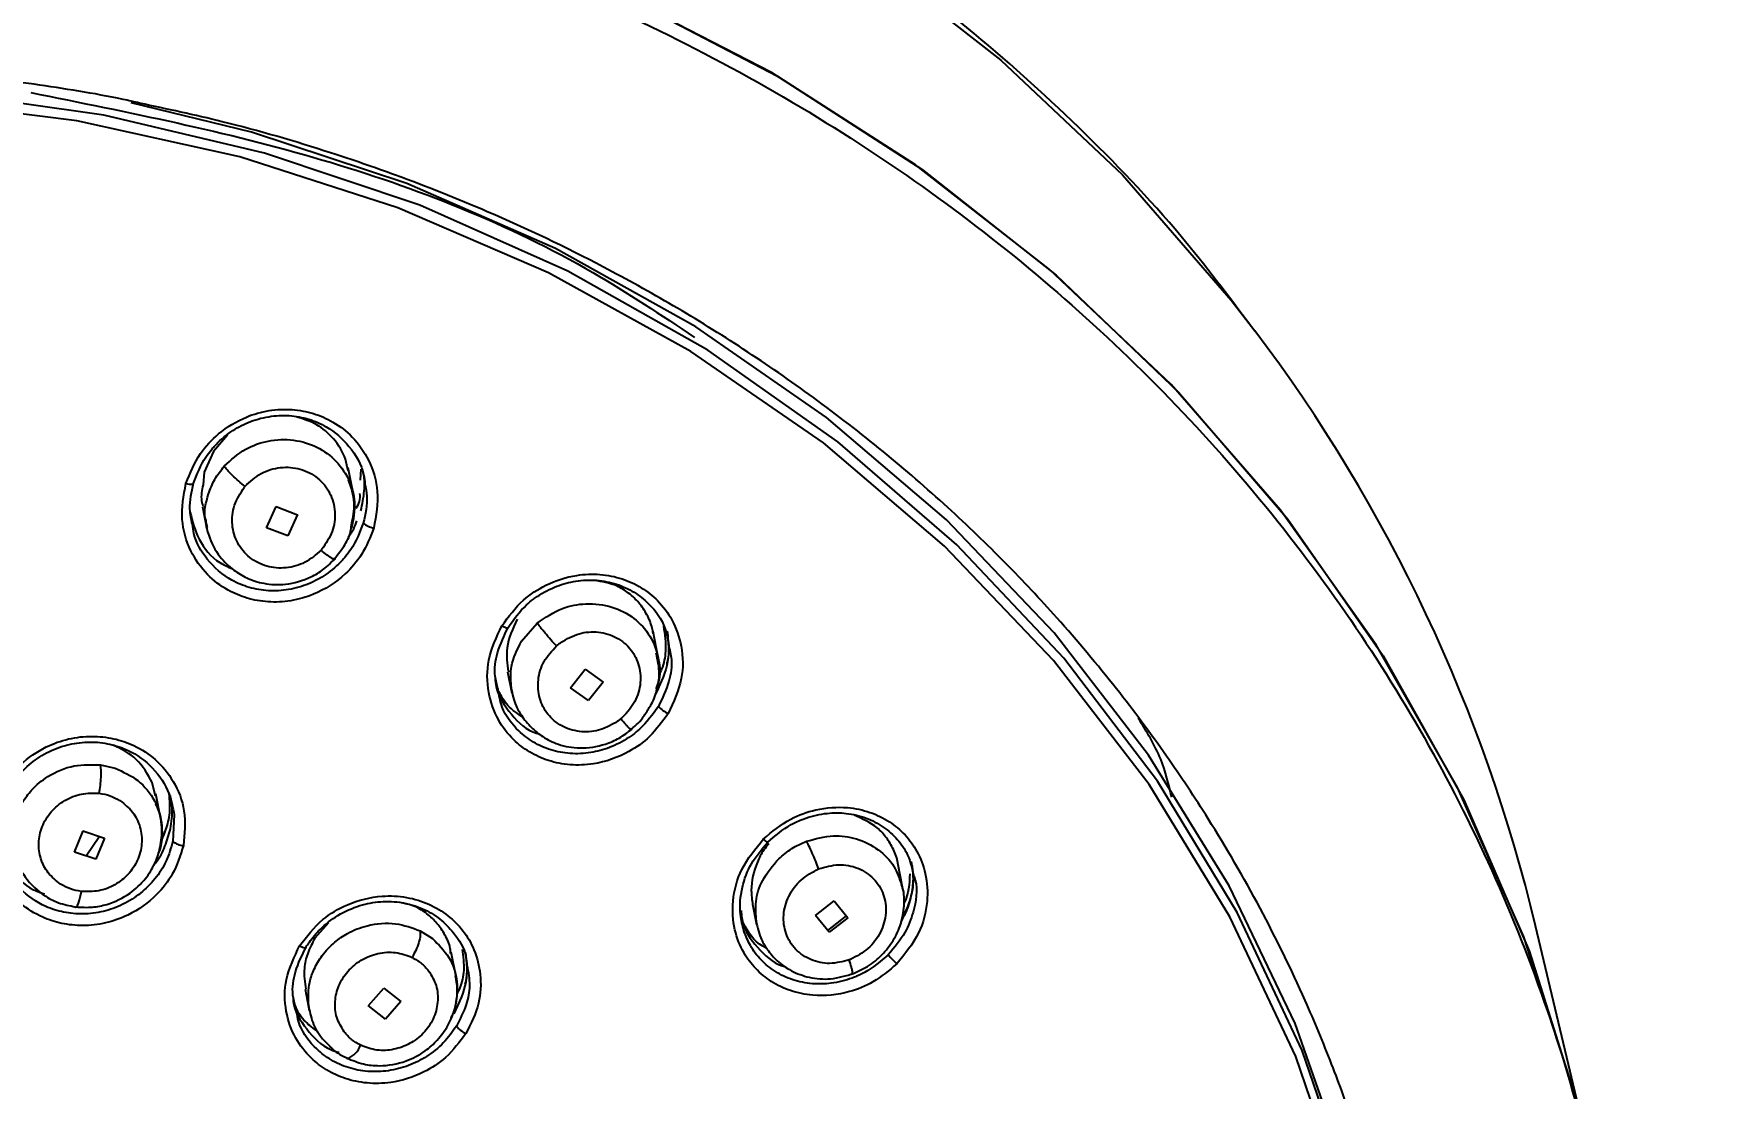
# Model space of a CAD drawing. Header units: millimetres. Extents: x 6110 to 6704, y -3675 to -2835.
# Drawn here: x 6323.53 to 6332.52, y -3188.38 to -3182.77 of the extents above; entities that cross this region are included whole.
import ezdxf

# ---------------------------------------------------------------- set-up
doc = ezdxf.new("R2010")
doc.units = ezdxf.units.MM
doc.header["$LTSCALE"] = 0.1
doc.layers.get('0').update_dxf_attribs({"lineweight": 13})
doc.layers.add('DIM', color=3, linetype='Continuous', lineweight=9)
doc.styles.get("Standard").update_dxf_attribs({"font": 'arial.ttf'})
doc.dimstyles.new('ISO-25', dxfattribs={"dimtxt": 2.5, "dimasz": 2.5, "dimexe": 1.25, "dimexo": 0.625, "dimtad": 1, "dimlfac": 5, "dimtxsty": 'Standard', "dimcen": 2.5, "dimadec": 0, "dimazin": 0, "dimtfac": 1, "dimtmove": 0, "dimatfit": 3, "dimfxl": 0, "dimarcsym": 0})

# ---------------------------------------------------------------- blocks, each defined once
blk = doc.blocks.new('*D64')
at = {"layer": 'Defpoints', "color": 0}
for p in [(6307.9519, -3094.4706), (6411.4918, -3594.1641), (6420.3266, -3594.1641)]:
    blk.add_point(p, dxfattribs=at)
at = {"layer": 'DIM', "color": 0, "lineweight": -2}
for p, q in [((6308.5769, -3094.4706), (6421.5766, -3094.4706)), ((6420.3266, -3098.4706), (6420.3266, -3590.1641)), ((6412.1168, -3594.1641), (6421.5766, -3594.1641))]:
    blk.add_line(p, q, dxfattribs=at)
at = {"layer": 'DIM', "color": 0}
for points in [[(6419.6599, -3098.4706), (6420.9932, -3098.4706), (6420.3266, -3094.4706)], [(6419.6599, -3590.1641), (6420.9932, -3590.1641), (6420.3266, -3594.1641)]]:
    blk.add_solid(points, dxfattribs=at)
at = {"layer": 'DIM', "color": 0, "insert": (6417.0795, -3344.3173), "char_height": 4, "attachment_point": 5, "rotation": 90}
blk.add_mtext('(2280)', dxfattribs=at)

msp = doc.modelspace()

# ---------------------------------------------------------------- linework, layer by layer
at = {"linetype": 'Continuous', "lineweight": 25}
for p, q in [((6324.4825, -3184.9952), (6324.4323, -3185.1051)), ((6324.5567, -3184.9083), (6324.4825, -3184.9952)), ((6325.2259, -3185.2254), (6325.1981, -3185.0833)), ((6324.4323, -3185.1051), (6324.4262, -3185.1729)), ((6325.2645, -3185.0905), (6325.2618, -3185.1492)), ((6324.6493, -3185.1815), (6324.6449, -3185.1868)), ((6324.4234, -3185.2901), (6324.4467, -3185.4096)), ((6324.7644, -3185.4016), (6324.8145, -3185.2885)), ((6324.8145, -3185.2885), (6324.9277, -3185.3319)), ((6324.9277, -3185.3318), (6324.8775, -3185.4449)), ((6324.4498, -3185.3995), (6324.4394, -3185.3568)), ((6324.8776, -3185.4447), (6324.7645, -3185.4014)), ((6326.1195, -3186.0051), (6326.2034, -3185.9084)), ((6326.846, -3186.0924), (6326.8189, -3185.9538)), ((6326.3803, -3186.2523), (6326.4578, -3186.1539)), ((6326.4578, -3186.1539), (6326.5536, -3186.2228)), ((6326.0455, -3186.1674), (6326.0676, -3186.2807)), ((6326.4762, -3186.321), (6326.3804, -3186.2521)), ((6326.5536, -3186.2228), (6326.476, -3186.3211)), ((6326.8344, -3186.286), (6326.8586, -3186.2322)), ((6323.8809, -3186.6626), (6323.9588, -3186.6803)), ((6324.1742, -3186.8285), (6324.1565, -3186.7571)), ((6324.202, -3186.951), (6324.1756, -3186.816)), ((6324.2728, -3186.9289), (6324.2657, -3187.0681)), ((6323.7425, -3187.1263), (6323.7882, -3187.0137)), ((6323.7877, -3187.0137), (6323.9017, -3187.052)), ((6323.8757, -3187.0433), (6323.8053, -3187.1474)), ((6323.9017, -3187.0519), (6323.856, -3187.1644)), ((6323.856, -3187.1644), (6323.7421, -3187.1261)), ((6328.1468, -3187.3212), (6328.1203, -3187.1854)), ((6327.3479, -3187.404), (6327.369, -3187.5118)), ((6327.6826, -3187.4631), (6327.7822, -3187.3855)), ((6327.7822, -3187.3855), (6327.8541, -3187.4754)), ((6325.0926, -3187.5035), (6325.0213, -3187.5836)), ((6327.7547, -3187.5527), (6327.6828, -3187.4629)), ((6327.8462, -3187.4655), (6327.7468, -3187.5428)), ((6327.8541, -3187.4754), (6327.7545, -3187.5528)), ((6325.5805, -3187.5454), (6325.6459, -3187.5865)), ((6331.7803, -3188.6512), (6331.5109, -3187.5185)), ((6325.7712, -3187.7907), (6325.7454, -3187.6586)), ((6324.9689, -3187.8564), (6324.9911, -3187.9696)), ((6325.3053, -3187.9432), (6325.3874, -3187.8504)), ((6325.3874, -3187.8504), (6325.4783, -3187.922)), ((6325.3961, -3188.0149), (6325.3047, -3187.9427)), ((6325.4783, -3187.9219), (6325.3961, -3188.0149)), ((6325.7606, -3187.9869), (6325.7898, -3187.9248)), ((6325.7647, -3187.9746), (6325.7638, -3187.9748))]:
    msp.add_line(p, q, dxfattribs=at)
at = {"linetype": 'Continuous', "lineweight": 25, "flags": 128}
for points in [[(6322.7904, -3180.5117), (6323.7263, -3180.631), (6324.6426, -3180.8289), (6325.5317, -3181.1035), (6326.386, -3181.4526), (6327.1981, -3181.8732), (6327.9612, -3182.3617), (6328.6686, -3182.914), (6329.3145, -3183.5252), (6329.8932, -3184.1903), (6330.0187, -3184.3535)], [(6331.8528, -3188.9861), (6331.7167, -3188.4008), (6331.4483, -3187.5773), (6331.0964, -3186.7829), (6330.6642, -3186.0242), (6330.1552, -3185.3077), (6329.5738, -3184.6396), (6328.925, -3184.0255), (6328.2143, -3183.4708), (6327.4477, -3182.98), (6326.6319, -3182.5575), (6325.7737, -3182.2068), (6324.8806, -3181.9309), (6323.96, -3181.7322), (6323.0199, -3181.6123), (6322.0683, -3181.5723)], [(6323.0235, -3181.6126), (6323.9705, -3181.734), (6324.8975, -3181.9353), (6325.7965, -3182.215), (6326.6599, -3182.5705), (6327.48, -3182.9988), (6328.2499, -3183.4961), (6328.9627, -3184.0582), (6329.6125, -3184.6801), (6330.1934, -3185.3566), (6330.7006, -3186.0818), (6331.1296, -3186.8493), (6331.4766, -3187.6525), (6331.7388, -3188.4845), (6331.7803, -3188.6512)], [(6330.6767, -3189.5507), (6330.5322, -3188.9465), (6330.2696, -3188.1818), (6329.9248, -3187.4471), (6329.5011, -3186.7495), (6329.0025, -3186.0957), (6328.434, -3185.492), (6327.801, -3184.9442), (6327.1095, -3184.4576), (6326.3662, -3184.0369), (6325.5783, -3183.6861), (6324.7534, -3183.4086), (6323.8994, -3183.207), (6323.0245, -3183.0834), (6322.1372, -3183.0389)], [(6330.6414, -3189.5762), (6330.501, -3188.9876), (6330.2358, -3188.214), (6329.8862, -3187.4713), (6329.4556, -3186.7668), (6328.9482, -3186.1075), (6328.3692, -3185.5), (6327.7243, -3184.9503), (6327.0199, -3184.464), (6326.263, -3184.0457), (6325.4611, -3183.6997), (6324.6222, -3183.4295), (6323.7546, -3183.2376), (6322.867, -3183.1261)], [(6330.6576, -3189.4531), (6330.4996, -3188.8018), (6330.2319, -3188.0387), (6329.8821, -3187.3061), (6329.4537, -3186.611), (6328.9508, -3185.9601), (6328.3782, -3185.3597), (6327.7414, -3184.8154), (6327.0465, -3184.3327), (6326.3003, -3183.9162), (6325.5099, -3183.5697), (6324.683, -3183.2968), (6324.0441, -3183.142)], [(6324.3352, -3185.166), (6324.3443, -3185.168), (6324.3528, -3185.1694), (6324.3603, -3185.1702), (6324.3666, -3185.1703), (6324.3715, -3185.1697), (6324.3747, -3185.1685), (6324.3761, -3185.1666), (6324.3758, -3185.1643)], [(6326.015, -3185.9229), (6326.023, -3185.927), (6326.0303, -3185.9304), (6326.0367, -3185.933), (6326.042, -3185.9346), (6326.0459, -3185.9352), (6326.0482, -3185.9349), (6326.049, -3185.9335), (6326.0481, -3185.9312)], [(6327.4051, -3187.0573), (6327.4115, -3187.0631), (6327.4172, -3187.0682), (6327.422, -3187.0723), (6327.4258, -3187.0751), (6327.4284, -3187.0768), (6327.4297, -3187.077), (6327.4297, -3187.076), (6327.4283, -3187.0736)], [(6323.7454, -3187.4179), (6323.7483, -3187.4195), (6323.7531, -3187.4174), (6323.7584, -3187.4099), (6323.7639, -3187.3973), (6323.7694, -3187.3802), (6323.7746, -3187.3595), (6323.7793, -3187.3358)], [(6324.9398, -3187.6251), (6324.9478, -3187.6291), (6324.9552, -3187.6324), (6324.9617, -3187.6348), (6324.9671, -3187.6362), (6324.9712, -3187.6365), (6324.9738, -3187.6358), (6324.9748, -3187.6341), (6324.9741, -3187.6314)]]:
    msp.add_lwpolyline(points, dxfattribs=at)
at = {"linetype": 'Continuous', "lineweight": 25}
for centre, radius, start, end in [((6323.1843, -3189.5099), 8.5614, 13.45023, 37.0342), ((6325.3502, -3185.2931), 0.1105, 229.3349, 261.57212), ((6326.9754, -3186.2285), 0.1776, 223.82806, 244.68739), ((6324.3245, -3187.0066), 0.0851, 226.31298, 267.96259), ((6328.3929, -3187.4156), 0.4128, 218.43667, 227.65844), ((6325.8838, -3187.962), 0.1425, 219.17516, 245.34136), ((6325.1428, -3188.1055), 0.1308, 294.03678, 338.14857)]:
    msp.add_arc(centre, radius, start, end, dxfattribs=at)
for points, knots in [([(6329.9967, -3184.3273), (6329.876, -3184.1668), (6329.5974, -3183.7964), (6329.0896, -3183.2669), (6328.4955, -3182.7317), (6327.852, -3182.2471), (6327.1668, -3181.8143), (6326.4445, -3181.4367), (6325.691, -3181.1167), (6324.9129, -3180.8562), (6324.1182, -3180.6566), (6323.3179, -3180.5187), (6322.5318, -3180.4418), (6321.8068, -3180.4217), (6321.1759, -3180.4425), (6320.5884, -3180.492), (6320.0912, -3180.5578), (6319.768, -3180.6178), (6319.6511, -3180.6395)], [0, 0, 0, 0, 0.054467, 0.125734, 0.196971, 0.268154, 0.339251, 0.410223, 0.481005, 0.551495, 0.621512, 0.690697, 0.758228, 0.821669, 0.873892, 0.917323, 0.970111, 1, 1, 1, 1]), ([(6322.0888, -3181.6773), (6322.5399, -3181.6929), (6323.4501, -3181.7242), (6324.8965, -3182), (6326.4055, -3182.5015), (6327.8861, -3183.2845), (6329.2039, -3184.2963), (6330.2972, -3185.4904), (6331.1552, -3186.8551), (6331.738, -3188.3268), (6332.0396, -3189.8903), (6332.046, -3191.4736), (6331.7572, -3193.0595), (6331.1866, -3194.5759), (6330.3399, -3196.006), (6329.2566, -3197.2844), (6327.9474, -3198.3963), (6326.4733, -3199.2929), (6324.8497, -3199.9594), (6323.1116, -3200.3991), (6321.9071, -3200.4559), (6321.293, -3200.4848)], [0, 0, 0, 0, 0.041773, 0.084286, 0.13721, 0.19167, 0.244595, 0.299054, 0.351979, 0.406439, 0.459364, 0.513823, 0.566748, 0.621208, 0.674132, 0.728592, 0.781517, 0.835976, 0.888901, 0.94336, 1, 1, 1, 1]), ([(6323.5279, -3183.0427), (6323.2899, -3183.0124), (6322.8137, -3182.9519), (6322.3309, -3182.9431), (6322.0895, -3182.9387)], [0, 0, 0, 0, 0.499988, 1, 1, 1, 1]), ([(6323.5104, -3183.0873), (6324.0305, -3183.1911), (6325.0707, -3183.3986), (6326.2598, -3183.8676), (6326.8618, -3184.2702), (6327.0388, -3184.3887)], [0, 0, 0, 0, 0.41378, 0.827561, 1, 1, 1, 1]), ([(6324.0887, -3183.143), (6324.0595, -3183.1363), (6323.875, -3183.0941), (6323.6866, -3183.0662), (6323.5279, -3183.0427)], [0, 0, 0, 0, 0.158374, 1, 1, 1, 1]), ([(6330.8506, -3189.8426), (6330.8498, -3189.8377), (6330.8437, -3189.7979), (6330.8221, -3189.6642), (6330.7898, -3189.4928), (6330.7495, -3189.3079), (6330.7149, -3189.1618), (6330.6725, -3188.9987), (6330.6213, -3188.8189), (6330.5599, -3188.623), (6330.4944, -3188.4328), (6330.4048, -3188.1939), (6330.2656, -3187.8598), (6330.0517, -3187.4218), (6329.8013, -3186.9902), (6329.5436, -3186.6021), (6329.2772, -3186.244), (6328.9903, -3185.9021), (6328.6894, -3185.5814), (6328.3821, -3185.2853), (6328.0419, -3184.9907), (6327.6789, -3184.7098), (6327.3057, -3184.4515), (6326.9327, -3184.2204), (6326.4823, -3183.9706), (6325.9905, -3183.7362), (6325.502, -3183.5414), (6325.0322, -3183.3804), (6324.5794, -3183.2478), (6324.2357, -3183.1744), (6324.0887, -3183.143)], [0, 0, 0, 0, 0.001503, 0.012329, 0.041497, 0.054963, 0.070301, 0.087509, 0.106589, 0.127541, 0.150364, 0.168126, 0.205515, 0.260848, 0.316464, 0.35682, 0.401597, 0.450794, 0.490525, 0.532749, 0.577464, 0.623427, 0.667559, 0.710077, 0.75098, 0.816516, 0.866567, 0.901127, 0.957715, 1, 1, 1, 1]), ([(6324.3352, -3185.166), (6324.3574, -3185.111), (6324.3972, -3185.0123), (6324.5125, -3184.8906), (6324.6399, -3184.8127), (6324.7765, -3184.7738), (6324.8986, -3184.7687), (6325.0147, -3184.7899), (6325.125, -3184.8382), (6325.2299, -3184.9198), (6325.3168, -3185.0447), (6325.3679, -3185.2141), (6325.3457, -3185.3373), (6325.334, -3185.4024)], [0, 0, 0, 0, 0.108631, 0.194826, 0.299315, 0.374762, 0.450157, 0.520778, 0.591354, 0.673529, 0.769049, 0.877865, 1, 1, 1, 1]), ([(6324.3758, -3185.1643), (6324.3944, -3185.1162), (6324.4185, -3185.0539), (6324.4642, -3184.9937), (6324.5052, -3184.9459), (6324.5682, -3184.8911), (6324.6675, -3184.837), (6324.7736, -3184.8065), (6324.884, -3184.8011), (6324.9887, -3184.8202), (6325.102, -3184.8694), (6325.2113, -3184.9657), (6325.2764, -3185.079), (6325.2852, -3185.152), (6325.2871, -3185.1679)], [0, 0, 0, 0, 0.1215808, 0.1576572, 0.1771065, 0.2694638, 0.3509682, 0.4397016, 0.5260347, 0.610102, 0.6920494, 0.8216275, 0.9611488, 1, 1, 1, 1]), ([(6325.1973, -3185.0995), (6325.1936, -3185.0784), (6325.1828, -3185.0154), (6325.1251, -3184.9272), (6325.0351, -3184.8471), (6324.9607, -3184.8239), (6324.925, -3184.8127)], [0, 0, 0, 0, 0.152675, 0.454141, 0.737874, 1, 1, 1, 1]), ([(6324.5388, -3185.0744), (6324.5751, -3185.0411), (6324.6424, -3184.9794), (6324.775, -3184.9336), (6324.9079, -3184.9283), (6325.0348, -3184.9668), (6325.1402, -3185.0436), (6325.2081, -3185.147), (6325.2412, -3185.2727), (6325.2248, -3185.3572), (6325.2157, -3185.4042)], [0, 0, 0, 0, 0.136288, 0.253158, 0.379639, 0.502513, 0.624034, 0.752295, 0.862263, 1, 1, 1, 1]), ([(6324.4551, -3185.2218), (6324.465, -3185.1952), (6324.4847, -3185.1422), (6324.5207, -3185.097), (6324.5388, -3185.0744)], [0, 0, 0, 0, 0.499996, 1, 1, 1, 1]), ([(6324.6493, -3185.1815), (6324.6381, -3185.1723), (6324.6146, -3185.153), (6324.5801, -3185.1212), (6324.5517, -3185.0923), (6324.543, -3185.0803), (6324.5388, -3185.0744)], [0, 0, 0, 0, 0.2328681, 0.4888657, 0.7510521, 1, 1, 1, 1]), ([(6324.6493, -3185.1815), (6324.6762, -3185.1563), (6324.7298, -3185.1063), (6324.8375, -3185.0749), (6324.9452, -3185.0833), (6325.0397, -3185.1321), (6325.1061, -3185.2139), (6325.1337, -3185.316), (6325.1207, -3185.425), (6325.0788, -3185.4853), (6325.058, -3185.5154)], [0, 0, 0, 0, 0.126075, 0.250713, 0.374166, 0.497369, 0.621398, 0.746857, 0.873516, 1, 1, 1, 1]), ([(6325.334, -3185.4024), (6325.315, -3185.4511), (6325.2797, -3185.5414), (6325.1709, -3185.6676), (6325.0386, -3185.7532), (6324.8942, -3185.7939), (6324.7735, -3185.7999), (6324.6601, -3185.7798), (6324.5486, -3185.733), (6324.4407, -3185.6511), (6324.3514, -3185.523), (6324.3012, -3185.3526), (6324.3235, -3185.2302), (6324.3352, -3185.166)], [0, 0, 0, 0, 0.095996, 0.177913, 0.298894, 0.374666, 0.447729, 0.518075, 0.585697, 0.672417, 0.770398, 0.879589, 1, 1, 1, 1]), ([(6324.3696, -3185.3827), (6324.3638, -3185.3561), (6324.3482, -3185.2842), (6324.3651, -3185.2106), (6324.3758, -3185.1643)], [0, 0, 0, 0, 0.3699708, 1, 1, 1, 1]), ([(6324.4262, -3185.1729), (6324.42, -3185.2016), (6324.4115, -3185.2414), (6324.4237, -3185.2787), (6324.4271, -3185.2891)], [0, 0, 0, 0, 0.719704, 1, 1, 1, 1]), ([(6325.215, -3185.388), (6325.2235, -3185.3481), (6325.241, -3185.2665), (6325.2139, -3185.1873), (6325.2, -3185.1469)], [0, 0, 0, 0, 0.489795, 1, 1, 1, 1]), ([(6325.2654, -3185.3114), (6325.2728, -3185.2763), (6325.2862, -3185.2125), (6325.2858, -3185.1369), (6325.2759, -3185.0996), (6325.2734, -3185.0901)], [0, 0, 0, 0, 0.477749, 0.86736, 1, 1, 1, 1]), ([(6325.2871, -3185.1679), (6325.2915, -3185.1898), (6325.3051, -3185.2587), (6325.2891, -3185.329), (6325.2782, -3185.3769)], [0, 0, 0, 0, 0.319104, 1, 1, 1, 1]), ([(6324.4394, -3185.3568), (6324.4393, -3185.3564), (6324.4287, -3185.3129), (6324.442, -3185.2671), (6324.4551, -3185.2218)], [0, 0, 0, 0, 0.010012, 1, 1, 1, 1]), ([(6325.0534, -3185.5205), (6325.0266, -3185.5443), (6324.9733, -3185.5916), (6324.868, -3185.6207), (6324.7628, -3185.612), (6324.6702, -3185.5643), (6324.6046, -3185.4853), (6324.5755, -3185.3864), (6324.5851, -3185.2787), (6324.6249, -3185.2176), (6324.6449, -3185.1868)], [0, 0, 0, 0, 0.125261, 0.248647, 0.372148, 0.495812, 0.619113, 0.743206, 0.870567, 1, 1, 1, 1]), ([(6325.2586, -3185.2185), (6325.2594, -3185.2333), (6325.261, -3185.2617), (6325.2461, -3185.2869), (6325.239, -3185.2989)], [0, 0, 0, 0, 0.52094, 1, 1, 1, 1]), ([(6324.3576, -3185.3203), (6324.3703, -3185.3686), (6324.3972, -3185.471), (6324.485, -3185.5776), (6324.5599, -3185.6098), (6324.5832, -3185.6197)], [0, 0, 0, 0, 0.381384, 0.808256, 1, 1, 1, 1]), ([(6325.2782, -3185.3769), (6325.2593, -3185.4254), (6325.2349, -3185.4884), (6325.1884, -3185.5492), (6325.1473, -3185.5965), (6325.0849, -3185.6506), (6324.9872, -3185.7038), (6324.8829, -3185.7341), (6324.7744, -3185.7402), (6324.6714, -3185.7226), (6324.5543, -3185.6742), (6324.4463, -3185.579), (6324.3803, -3185.4676), (6324.3717, -3185.3996), (6324.3696, -3185.3827)], [0, 0, 0, 0, 0.123837, 0.160664, 0.180606, 0.272203, 0.353304, 0.441193, 0.526685, 0.609906, 0.690997, 0.832347, 0.958492, 1, 1, 1, 1]), ([(6324.4404, -3185.3569), (6324.4404, -3185.3609), (6324.4402, -3185.3897), (6324.4594, -3185.4598), (6324.5062, -3185.5517), (6324.5825, -3185.625), (6324.6618, -3185.6728), (6324.7548, -3185.7029), (6324.873, -3185.7078), (6324.9827, -3185.6757), (6325.0703, -3185.6234), (6325.1087, -3185.5847), (6325.1287, -3185.5645)], [0, 0, 0, 0, 0.012984, 0.09414, 0.234676, 0.34811, 0.438434, 0.542681, 0.670685, 0.822034, 0.907447, 1, 1, 1, 1]), ([(6325.118, -3185.5751), (6325.1376, -3185.5511), (6325.1756, -3185.5044), (6325.2105, -3185.4395), (6325.214, -3185.3993), (6325.215, -3185.388)], [0, 0, 0, 0, 0.433641, 0.841723, 1, 1, 1, 1]), ([(6325.1981, -3185.4504), (6325.2086, -3185.4363), (6325.2282, -3185.41), (6325.2389, -3185.3794), (6325.2438, -3185.3652)], [0, 0, 0, 0, 0.5364841, 1, 1, 1, 1]), ([(6325.058, -3185.5154), (6325.0572, -3185.5163), (6325.0557, -3185.518), (6325.0542, -3185.5196), (6325.0534, -3185.5205)], [0, 0, 0, 0, 0.500272, 1, 1, 1, 1]), ([(6325.1239, -3185.5605), (6325.1257, -3185.5646), (6325.1284, -3185.5707), (6325.1219, -3185.5699), (6325.1133, -3185.5657), (6325.1011, -3185.5579), (6325.0821, -3185.5442), (6325.0647, -3185.5298), (6325.0534, -3185.5205)], [0, 0, 0, 0, 0.2432728, 0.3737311, 0.5062466, 0.63784, 0.7656526, 1, 1, 1, 1]), ([(6326.015, -3185.9229), (6326.0506, -3185.8745), (6326.1145, -3185.7877), (6326.2559, -3185.6964), (6326.3973, -3185.6506), (6326.5371, -3185.645), (6326.6542, -3185.6688), (6326.7588, -3185.7169), (6326.8505, -3185.79), (6326.9284, -3185.8943), (6326.9778, -3186.0364), (6326.9814, -3186.2136), (6326.9278, -3186.3284), (6326.8994, -3186.3891)], [0, 0, 0, 0, 0.108631, 0.194826, 0.299315, 0.374762, 0.450157, 0.520778, 0.591354, 0.673529, 0.769049, 0.877865, 1, 1, 1, 1]), ([(6326.0481, -3185.9312), (6326.0784, -3185.8888), (6326.1176, -3185.8338), (6326.1767, -3185.7859), (6326.2281, -3185.7491), (6326.3022, -3185.7105), (6326.4104, -3185.6812), (6326.519, -3185.6766), (6326.6249, -3185.6974), (6326.7195, -3185.7407), (6326.8122, -3185.8157), (6326.884, -3185.9111), (6326.8958, -3185.9933), (6326.9, -3186.023)], [0, 0, 0, 0, 0.1358875, 0.1762091, 0.197947, 0.3011722, 0.3922674, 0.4914423, 0.5879344, 0.6818941, 0.7734845, 0.9183103, 1, 1, 1, 1]), ([(6326.819, -3185.9631), (6326.8176, -3185.954), (6326.8125, -3185.9189), (6326.7878, -3185.863), (6326.7458, -3185.7995), (6326.691, -3185.7482), (6326.6141, -3185.699), (6326.5477, -3185.6882), (6326.5064, -3185.6815)], [0, 0, 0, 0, 0.061026, 0.233142, 0.402102, 0.568138, 0.731498, 1, 1, 1, 1]), ([(6326.2034, -3185.9084), (6326.2465, -3185.8789), (6326.325, -3185.8252), (6326.4672, -3185.799), (6326.6015, -3185.8155), (6326.7214, -3185.8776), (6326.8108, -3185.9762), (6326.852, -3186.0958), (6326.8597, -3186.1963), (6326.8385, -3186.2456), (6326.8333, -3186.2577)], [0, 0, 0, 0, 0.153748, 0.280042, 0.421655, 0.557669, 0.693171, 0.835444, 0.959723, 1, 1, 1, 1]), ([(6326.0967, -3185.8884), (6326.0729, -3185.9385), (6326.0299, -3186.0291), (6326.0437, -3186.1244), (6326.0498, -3186.1671)], [0, 0, 0, 0, 0.552242, 1, 1, 1, 1]), ([(6326.8994, -3186.3891), (6326.8685, -3186.4321), (6326.8112, -3186.5118), (6326.6746, -3186.609), (6326.5266, -3186.6611), (6326.3789, -3186.6668), (6326.2628, -3186.6441), (6326.1607, -3186.5977), (6326.0673, -3186.5257), (6325.9867, -3186.4205), (6325.9359, -3186.2745), (6325.9334, -3186.0967), (6325.9869, -3185.9827), (6326.015, -3185.9229)], [0, 0, 0, 0, 0.0959958, 0.1779129, 0.2988942, 0.3746658, 0.4477291, 0.5180754, 0.5856965, 0.6724169, 0.7703981, 0.8795889, 1, 1, 1, 1]), ([(6325.995, -3186.2596), (6325.9886, -3186.237), (6325.9709, -3186.1749), (6325.9878, -3186.0582), (6326.0271, -3185.9754), (6326.0481, -3185.9312)], [0, 0, 0, 0, 0.210044, 0.577501, 1, 1, 1, 1]), ([(6326.305, -3186.03), (6326.2953, -3186.0193), (6326.2747, -3185.9967), (6326.2486, -3185.9663), (6326.2302, -3185.944), (6326.2144, -3185.9241), (6326.2077, -3185.9146), (6326.2034, -3185.9084)], [0, 0, 0, 0, 0.232894, 0.488996, 0.621166, 0.75219, 1, 1, 1, 1]), ([(6326.3294, -3186.0106), (6326.3607, -3185.9929), (6326.4229, -3185.9576), (6326.5302, -3185.9508), (6326.6285, -3185.9809), (6326.7056, -3186.0459), (6326.7505, -3186.1361), (6326.7558, -3186.2385), (6326.7227, -3186.3407), (6326.6725, -3186.3922), (6326.6474, -3186.4179)], [0, 0, 0, 0, 0.126117, 0.250838, 0.374368, 0.497567, 0.621469, 0.746731, 0.873258, 1, 1, 1, 1]), ([(6326.8946, -3185.9519), (6326.8998, -3186.0063), (6326.9101, -3186.1163), (6326.862, -3186.2224), (6326.8377, -3186.2759)], [0, 0, 0, 0, 0.49497, 1, 1, 1, 1]), ([(6326.8744, -3185.9243), (6326.8809, -3185.9684), (6326.8921, -3186.0445), (6326.8748, -3186.1331), (6326.8558, -3186.1722), (6326.8513, -3186.1813)], [0, 0, 0, 0, 0.514519, 0.886429, 1, 1, 1, 1]), ([(6326.893, -3186.1261), (6326.895, -3186.118), (6326.9049, -3186.0778), (6326.906, -3186.018), (6326.896, -3185.9693), (6326.8925, -3185.9523)], [0, 0, 0, 0, 0.140249, 0.698951, 1, 1, 1, 1]), ([(6326.0649, -3186.2427), (6326.0628, -3186.2079), (6326.0578, -3186.1257), (6326.0969, -3186.0492), (6326.1195, -3186.0051)], [0, 0, 0, 0, 0.423611, 1, 1, 1, 1]), ([(6326.6227, -3186.4364), (6326.5919, -3186.4529), (6326.5307, -3186.4856), (6326.4262, -3186.4907), (6326.3303, -3186.4607), (6326.2545, -3186.3971), (6326.21, -3186.3093), (6326.2029, -3186.2098), (6326.2325, -3186.1088), (6326.2807, -3186.0565), (6326.305, -3186.03)], [0, 0, 0, 0, 0.12521, 0.248745, 0.372534, 0.496594, 0.620179, 0.744042, 0.870525, 1, 1, 1, 1]), ([(6326.305, -3186.03), (6326.309, -3186.0266), (6326.3168, -3186.0198), (6326.3252, -3186.0137), (6326.3294, -3186.0106)], [0, 0, 0, 0, 0.500199, 1, 1, 1, 1]), ([(6326.7943, -3186.3639), (6326.8, -3186.3553), (6326.8217, -3186.3231), (6326.8413, -3186.2603), (6326.858, -3186.1687), (6326.8435, -3186.1055), (6326.835, -3186.0684)], [0, 0, 0, 0, 0.099663, 0.373604, 0.632084, 1, 1, 1, 1]), ([(6326.9, -3186.023), (6326.907, -3186.0491), (6326.9237, -3186.1119), (6326.9062, -3186.228), (6326.8683, -3186.3074), (6326.8472, -3186.3515)], [0, 0, 0, 0, 0.241313, 0.579506, 1, 1, 1, 1]), ([(6325.9797, -3186.2009), (6325.98, -3186.2095), (6325.9822, -3186.2746), (6326.0499, -3186.38), (6326.1361, -3186.4757), (6326.2035, -3186.4953), (6326.2157, -3186.4988)], [0, 0, 0, 0, 0.063996, 0.480805, 0.90631, 1, 1, 1, 1]), ([(6326.0598, -3186.2158), (6326.0639, -3186.2495), (6326.0717, -3186.3144), (6326.1147, -3186.3985), (6326.169, -3186.4643), (6326.2345, -3186.5176), (6326.3204, -3186.5593), (6326.4356, -3186.5795), (6326.5478, -3186.5622), (6326.6415, -3186.5219), (6326.685, -3186.4885), (6326.7077, -3186.4711)], [0, 0, 0, 0, 0.115079, 0.221646, 0.319237, 0.410515, 0.520252, 0.654514, 0.813121, 0.902762, 1, 1, 1, 1]), ([(6326.8472, -3186.3515), (6326.8166, -3186.3943), (6326.7769, -3186.4499), (6326.7169, -3186.4981), (6326.6656, -3186.5346), (6326.5923, -3186.5725), (6326.4857, -3186.6013), (6326.3789, -3186.6061), (6326.2747, -3186.5865), (6326.1813, -3186.5451), (6326.0885, -3186.4728), (6326.0141, -3186.3769), (6326.0003, -3186.2923), (6325.995, -3186.2596)], [0, 0, 0, 0, 0.137302, 0.178133, 0.200244, 0.301801, 0.39172, 0.489165, 0.583952, 0.676223, 0.766132, 0.909716, 1, 1, 1, 1]), ([(6326.1286, -3186.4107), (6326.0994, -3186.3912), (6326.0447, -3186.3548), (6326.0127, -3186.2985), (6325.9978, -3186.2722)], [0, 0, 0, 0, 0.5343633, 1, 1, 1, 1]), ([(6326.6474, -3186.4179), (6326.6434, -3186.4212), (6326.6354, -3186.4276), (6326.6269, -3186.4335), (6326.6227, -3186.4364)], [0, 0, 0, 0, 0.501251, 1, 1, 1, 1]), ([(6326.6993, -3186.4674), (6326.7016, -3186.4714), (6326.7051, -3186.4776), (6326.7013, -3186.4756), (6326.6952, -3186.4703), (6326.6859, -3186.4609), (6326.6709, -3186.4449), (6326.6566, -3186.4285), (6326.6474, -3186.4179)], [0, 0, 0, 0, 0.24417, 0.374721, 0.507135, 0.638499, 0.766036, 1, 1, 1, 1]), ([(6326.6958, -3186.4801), (6326.7198, -3186.4592), (6326.7588, -3186.4252), (6326.7844, -3186.3809), (6326.7943, -3186.3639)], [0, 0, 0, 0, 0.61522, 1, 1, 1, 1]), ([(6329.5765, -3186.835), (6329.5601, -3186.7664), (6329.5246, -3186.6171), (6329.4425, -3186.4851), (6329.3982, -3186.4137)], [0, 0, 0, 0, 0.459383, 1, 1, 1, 1]), ([(6323.2995, -3186.9362), (6323.3177, -3186.8793), (6323.3501, -3186.778), (6323.4571, -3186.6515), (6323.5778, -3186.5676), (6323.7106, -3186.5201), (6323.8335, -3186.5065), (6323.9521, -3186.5192), (6324.068, -3186.5592), (6324.1811, -3186.6332), (6324.2776, -3186.7509), (6324.3396, -3186.9106), (6324.3277, -3187.0294), (6324.3215, -3187.0916)], [0, 0, 0, 0, 0.111236, 0.198266, 0.299061, 0.375391, 0.451823, 0.522595, 0.593332, 0.678922, 0.775237, 0.882253, 1, 1, 1, 1]), ([(6323.3423, -3186.9286), (6323.3522, -3186.8935), (6323.372, -3186.8235), (6323.4319, -3186.7295), (6323.5101, -3186.6498), (6323.6057, -3186.5887), (6323.7129, -3186.5502), (6323.824, -3186.5371), (6323.9309, -3186.5486), (6324.048, -3186.5886), (6324.1656, -3186.6736), (6324.2484, -3186.7988), (6324.2657, -3186.8913), (6324.2728, -3186.9289)], [0, 0, 0, 0, 0.08346, 0.166926, 0.248756, 0.332102, 0.417115, 0.499688, 0.579889, 0.65779, 0.780196, 0.910657, 1, 1, 1, 1]), ([(6324.1565, -3186.7571), (6324.1317, -3186.7123), (6324.0836, -3186.6255), (6323.9932, -3186.5799), (6323.9494, -3186.5578)], [0, 0, 0, 0, 0.515469, 1, 1, 1, 1]), ([(6323.414, -3187.0289), (6323.4176, -3187.0018), (6323.4253, -3186.9437), (6323.4615, -3186.8646), (6323.5187, -3186.7874), (6323.6077, -3186.7133), (6323.7366, -3186.6586), (6323.8341, -3186.6613), (6323.8809, -3186.6626)], [0, 0, 0, 0, 0.129237, 0.275946, 0.397794, 0.566295, 0.791755, 1, 1, 1, 1]), ([(6323.8742, -3186.8136), (6323.8764, -3186.7999), (6323.8809, -3186.7712), (6323.8845, -3186.7265), (6323.8849, -3186.6865), (6323.8822, -3186.6704), (6323.8809, -3186.6626)], [0, 0, 0, 0, 0.233277, 0.488311, 0.749782, 1, 1, 1, 1]), ([(6323.9588, -3186.6803), (6324.001, -3186.6995), (6324.0874, -3186.7389), (6324.1717, -3186.8455), (6324.2074, -3186.9521), (6324.2093, -3187.0437), (6324.2032, -3187.1005), (6324.1899, -3187.1296), (6324.1882, -3187.1333)], [0, 0, 0, 0, 0.237867, 0.487382, 0.702583, 0.83304, 0.978488, 1, 1, 1, 1]), ([(6323.6689, -3187.2968), (6323.6453, -3187.2783), (6323.5989, -3187.2418), (6323.5598, -3187.1628), (6323.5482, -3187.0771), (6323.5668, -3186.9895), (6323.6151, -3186.9095), (6323.6889, -3186.8481), (6323.7796, -3186.8112), (6323.8427, -3186.8128), (6323.8742, -3186.8136)], [0, 0, 0, 0, 0.125392, 0.247118, 0.36741, 0.489931, 0.617011, 0.745334, 0.872976, 1, 1, 1, 1]), ([(6323.7523, -3187.4181), (6323.7808, -3187.4198), (6323.8354, -3187.423), (6323.9348, -3187.4029), (6324.0356, -3187.3542), (6324.1193, -3187.2747), (6324.1698, -3187.1934), (6324.2005, -3187.1069), (6324.2115, -3187.0044), (6324.1998, -3186.9204), (6324.178, -3186.8777), (6324.1751, -3186.8719)], [0, 0, 0, 0, 0.102648, 0.196487, 0.359026, 0.494268, 0.605259, 0.703709, 0.827022, 0.976862, 1, 1, 1, 1]), ([(6323.9847, -3186.8527), (6324.0086, -3186.8715), (6324.0564, -3186.9092), (6324.0961, -3186.9923), (6324.1052, -3187.0829), (6324.0818, -3187.1716), (6324.031, -3187.2476), (6323.9592, -3187.3039), (6323.8719, -3187.3383), (6323.8105, -3187.3367), (6323.7793, -3187.3358)], [0, 0, 0, 0, 0.12707, 0.254778, 0.383158, 0.509833, 0.632002, 0.752274, 0.874295, 1, 1, 1, 1]), ([(6323.8742, -3186.8136), (6323.8939, -3186.8171), (6323.9333, -3186.8242), (6323.9676, -3186.8432), (6323.9847, -3186.8527)], [0, 0, 0, 0, 0.499962, 1, 1, 1, 1]), ([(6324.2444, -3186.8161), (6324.2468, -3186.8425), (6324.2519, -3186.8992), (6324.238, -3186.9857), (6324.2143, -3187.0414), (6324.2028, -3187.0685)], [0, 0, 0, 0, 0.310045, 0.665008, 1, 1, 1, 1]), ([(6324.253, -3187.0031), (6324.2585, -3186.9667), (6324.2675, -3186.907), (6324.2568, -3186.8487), (6324.2526, -3186.8259)], [0, 0, 0, 0, 0.610279, 1, 1, 1, 1]), ([(6324.3215, -3187.0916), (6324.3053, -3187.1438), (6324.2757, -3187.239), (6324.1733, -3187.3689), (6324.0487, -3187.4587), (6323.9104, -3187.5073), (6323.7897, -3187.5213), (6323.6758, -3187.5096), (6323.5611, -3187.4725), (6323.4466, -3187.401), (6323.3461, -3187.2826), (6323.2813, -3187.1204), (6323.2932, -3186.9995), (6323.2995, -3186.9362)], [0, 0, 0, 0, 0.101991, 0.186056, 0.299793, 0.376516, 0.44976, 0.519515, 0.585777, 0.673107, 0.771274, 0.880233, 1, 1, 1, 1]), ([(6327.4051, -3187.0573), (6327.4517, -3187.0185), (6327.5351, -3186.949), (6327.693, -3186.8935), (6327.8393, -3186.8821), (6327.9725, -3186.9103), (6328.0766, -3186.9611), (6328.1619, -3187.0323), (6328.2289, -3187.1253), (6328.2745, -3187.2453), (6328.2831, -3187.3956), (6328.2391, -3187.5691), (6328.1578, -3187.6683), (6328.1149, -3187.7207)], [0, 0, 0, 0, 0.1086335, 0.1948311, 0.2993225, 0.3759343, 0.4501422, 0.5207652, 0.5913431, 0.6735203, 0.7690425, 0.8778622, 1, 1, 1, 1]), ([(6327.4283, -3187.0736), (6327.4681, -3187.0394), (6327.5197, -3186.9951), (6327.5881, -3186.9624), (6327.6462, -3186.9387), (6327.7263, -3186.9186), (6327.8361, -3186.9157), (6327.9396, -3186.9369), (6328.0341, -3186.9822), (6328.1107, -3187.047), (6328.1766, -3187.1335), (6328.1942, -3187.2071), (6328.2042, -3187.2485)], [0, 0, 0, 0, 0.152382, 0.197598, 0.221974, 0.337729, 0.439881, 0.551094, 0.659298, 0.764663, 0.867371, 1, 1, 1, 1]), ([(6328.1206, -3187.1897), (6328.1204, -3187.1878), (6328.1178, -3187.1606), (6328.0981, -3187.1121), (6328.0617, -3187.0488), (6327.997, -3186.9783), (6327.931, -3186.9496), (6327.8877, -3186.9308)], [0, 0, 0, 0, 0.015763, 0.220667, 0.422033, 0.62016, 1, 1, 1, 1]), ([(6323.3299, -3187.0422), (6323.3305, -3187.0469), (6323.337, -3187.1087), (6323.3953, -3187.2144), (6323.4883, -3187.3177), (6323.5631, -3187.3423), (6323.5833, -3187.349)], [0, 0, 0, 0, 0.03455, 0.447386, 0.850125, 1, 1, 1, 1]), ([(6323.4129, -3187.044), (6323.4155, -3187.0779), (6323.4216, -3187.1543), (6323.479, -3187.27), (6323.5684, -3187.3547), (6323.6689, -3187.4039), (6323.7287, -3187.4138), (6323.7596, -3187.4189)], [0, 0, 0, 0, 0.17924, 0.403378, 0.677488, 0.833421, 1, 1, 1, 1]), ([(6324.1577, -3187.2023), (6324.1637, -3187.1957), (6324.1921, -3187.1642), (6324.227, -3187.0967), (6324.2444, -3187.0341), (6324.253, -3187.0031)], [0, 0, 0, 0, 0.1185432, 0.5624667, 1, 1, 1, 1]), ([(6328.1149, -3187.7207), (6328.0742, -3187.7553), (6327.9988, -3187.8194), (6327.844, -3187.8819), (6327.6904, -3187.8977), (6327.5496, -3187.8683), (6327.4461, -3187.8187), (6327.3622, -3187.7494), (6327.2933, -3187.6571), (6327.2454, -3187.5355), (6327.2365, -3187.3812), (6327.2817, -3187.2073), (6327.3627, -3187.1089), (6327.4051, -3187.0573)], [0, 0, 0, 0, 0.095996, 0.177913, 0.298894, 0.374666, 0.447729, 0.518075, 0.585697, 0.672417, 0.770398, 0.879589, 1, 1, 1, 1]), ([(6327.6344, -3187.069), (6327.6821, -3187.0561), (6327.7708, -3187.0319), (6327.9058, -3187.0515), (6328.0188, -3187.1075), (6328.1045, -3187.1947), (6328.1287, -3187.2675), (6328.1399, -3187.3013)], [0, 0, 0, 0, 0.223673, 0.415473, 0.623051, 0.824704, 1, 1, 1, 1]), ([(6324.2657, -3187.0681), (6324.2555, -3187.104), (6324.2351, -3187.1756), (6324.174, -3187.27), (6324.0955, -3187.3487), (6324.0017, -3187.4081), (6323.8971, -3187.4458), (6323.7892, -3187.4594), (6323.6852, -3187.4497), (6323.5659, -3187.4118), (6323.4482, -3187.3284), (6323.3669, -3187.2128), (6323.3503, -3187.1324), (6323.3443, -3187.1035)], [0, 0, 0, 0, 0.087919, 0.175846, 0.258131, 0.342786, 0.427931, 0.510597, 0.590848, 0.668754, 0.802386, 0.929021, 1, 1, 1, 1]), ([(6327.3016, -3187.5458), (6327.2944, -3187.517), (6327.2755, -3187.4419), (6327.2864, -3187.3173), (6327.3362, -3187.1825), (6327.397, -3187.1106), (6327.4283, -3187.0736)], [0, 0, 0, 0, 0.179889, 0.468751, 0.72656, 1, 1, 1, 1]), ([(6327.4344, -3187.0824), (6327.4253, -3187.0932), (6327.4, -3187.1227), (6327.3595, -3187.2045), (6327.3347, -3187.3055), (6327.3448, -3187.3795), (6327.3481, -3187.404)], [0, 0, 0, 0, 0.119615, 0.329137, 0.778064, 1, 1, 1, 1]), ([(6327.4874, -3187.1617), (6327.5095, -3187.1426), (6327.5538, -3187.1045), (6327.6075, -3187.0809), (6327.6344, -3187.069)], [0, 0, 0, 0, 0.4999962, 1, 1, 1, 1]), ([(6327.6993, -3187.2155), (6327.6943, -3187.2022), (6327.6838, -3187.1743), (6327.6652, -3187.1303), (6327.6471, -3187.0912), (6327.6386, -3187.0763), (6327.6344, -3187.069)], [0, 0, 0, 0, 0.23287, 0.488868, 0.751054, 1, 1, 1, 1]), ([(6327.369, -3187.4958), (6327.3657, -3187.4604), (6327.3588, -3187.387), (6327.3978, -3187.2666), (6327.4558, -3187.1986), (6327.4874, -3187.1617)], [0, 0, 0, 0, 0.297436, 0.617831, 1, 1, 1, 1]), ([(6327.8621, -3187.6998), (6327.8273, -3187.7088), (6327.7582, -3187.7266), (6327.655, -3187.704), (6327.5717, -3187.6473), (6327.5197, -3187.5617), (6327.5068, -3187.4606), (6327.5351, -3187.3591), (6327.6006, -3187.2682), (6327.6662, -3187.2332), (6327.6993, -3187.2155)], [0, 0, 0, 0, 0.125218, 0.248566, 0.372043, 0.495668, 0.618933, 0.743085, 0.870615, 1, 1, 1, 1]), ([(6327.6993, -3187.2155), (6327.7346, -3187.2054), (6327.8047, -3187.1854), (6327.9104, -3187.2065), (6327.9957, -3187.2628), (6328.0493, -3187.3491), (6328.0628, -3187.4518), (6328.0335, -3187.5549), (6327.9668, -3187.6457), (6327.9012, -3187.6802), (6327.8684, -3187.6974)], [0, 0, 0, 0, 0.126075, 0.250713, 0.374166, 0.497369, 0.621398, 0.746857, 0.873516, 1, 1, 1, 1]), ([(6328.1378, -3187.4957), (6328.1476, -3187.4782), (6328.1738, -3187.4313), (6328.1962, -3187.3503), (6328.2065, -3187.2599), (6328.1977, -3187.204), (6328.1935, -3187.1773)], [0, 0, 0, 0, 0.177664, 0.474512, 0.749065, 1, 1, 1, 1]), ([(6328.196, -3187.1992), (6328.1991, -3187.2277), (6328.2059, -3187.2924), (6328.1868, -3187.39), (6328.1548, -3187.4524), (6328.1406, -3187.4802)], [0, 0, 0, 0, 0.304537, 0.690332, 1, 1, 1, 1]), ([(6328.184, -3187.2424), (6328.1811, -3187.2956), (6328.1781, -3187.3503), (6328.1528, -3187.3993), (6328.1521, -3187.4006)], [0, 0, 0, 0, 0.973581, 1, 1, 1, 1]), ([(6323.7793, -3187.3358), (6323.7597, -3187.3323), (6323.7203, -3187.3253), (6323.686, -3187.3063), (6323.6689, -3187.2968)], [0, 0, 0, 0, 0.499962, 1, 1, 1, 1]), ([(6327.8729, -3187.7761), (6327.9024, -3187.7635), (6327.9618, -3187.7382), (6328.0379, -3187.6755), (6328.0986, -3187.5983), (6328.1398, -3187.5085), (6328.1558, -3187.4129), (6328.1554, -3187.3412), (6328.1423, -3187.3062), (6328.1404, -3187.3011)], [0, 0, 0, 0, 0.159364, 0.320663, 0.482665, 0.64535, 0.808662, 0.972511, 1, 1, 1, 1]), ([(6328.2042, -3187.2485), (6328.2073, -3187.2575), (6328.2289, -3187.3188), (6328.2102, -3187.4287), (6328.16, -3187.5656), (6328.1018, -3187.6342), (6328.0696, -3187.6722)], [0, 0, 0, 0, 0.063839, 0.438755, 0.688936, 1, 1, 1, 1]), ([(6324.9398, -3187.6251), (6324.9779, -3187.5754), (6325.0467, -3187.4857), (6325.2028, -3187.3943), (6325.3591, -3187.3548), (6325.5086, -3187.3625), (6325.6284, -3187.3989), (6325.7304, -3187.4604), (6325.8125, -3187.5433), (6325.8742, -3187.6491), (6325.9071, -3187.781), (6325.9004, -3187.938), (6325.8505, -3188.0386), (6325.8243, -3188.0915)], [0, 0, 0, 0, 0.114194, 0.206044, 0.321934, 0.402298, 0.48017, 0.55553, 0.628356, 0.704956, 0.792444, 0.890793, 1, 1, 1, 1]), ([(6324.9741, -3187.6314), (6324.9743, -3187.6312), (6324.9758, -3187.6287), (6324.9815, -3187.6197), (6325.0034, -3187.5871), (6325.0534, -3187.5282), (6325.1429, -3187.4582), (6325.2542, -3187.4082), (6325.3719, -3187.3859), (6325.4862, -3187.3911), (6325.5939, -3187.4232), (6325.6873, -3187.4785), (6325.769, -3187.563), (6325.823, -3187.6496), (6325.8283, -3187.7136), (6325.8296, -3187.7294)], [0, 0, 0, 0, 0.000814, 0.007893, 0.028147, 0.105642, 0.211392, 0.323301, 0.421786, 0.525097, 0.626112, 0.724925, 0.821641, 0.956048, 1, 1, 1, 1]), ([(6325.7425, -3187.6651), (6325.7421, -3187.6561), (6325.7407, -3187.6213), (6325.7135, -3187.5668), (6325.6726, -3187.5038), (6325.6172, -3187.4531), (6325.5518, -3187.4098), (6325.4985, -3187.4002), (6325.4706, -3187.3951)], [0, 0, 0, 0, 0.065175, 0.2528461, 0.4379097, 0.6205048, 0.8007762, 1, 1, 1, 1]), ([(6324.9865, -3187.9352), (6324.9859, -3187.8963), (6324.9849, -3187.8329), (6325.016, -3187.7454), (6325.0592, -3187.6716), (6325.1203, -3187.6071), (6325.2014, -3187.5514), (6325.3101, -3187.5086), (6325.449, -3187.4966), (6325.5378, -3187.5296), (6325.5805, -3187.5454)], [0, 0, 0, 0, 0.142117, 0.231255, 0.330603, 0.443379, 0.537047, 0.66659, 0.839906, 1, 1, 1, 1]), ([(6327.2864, -3187.4371), (6327.2893, -3187.4627), (6327.2985, -3187.5441), (6327.3844, -3187.6499), (6327.4697, -3187.7269), (6327.5244, -3187.7364), (6327.5244, -3187.7364)], [0, 0, 0, 0, 0.1876655, 0.5948253, 0.9997428, 1, 1, 1, 1]), ([(6327.4225, -3187.6373), (6327.4093, -3187.6306), (6327.3468, -3187.5984), (6327.3146, -3187.5348), (6327.2891, -3187.4846)], [0, 0, 0, 0, 0.2103525, 1, 1, 1, 1]), ([(6327.3639, -3187.4795), (6327.3712, -3187.515), (6327.3832, -3187.5741), (6327.4266, -3187.6488), (6327.4798, -3187.7098), (6327.555, -3187.7625), (6327.6516, -3187.7974), (6327.7675, -3187.8073), (6327.8454, -3187.7838), (6327.8863, -3187.7715)], [0, 0, 0, 0, 0.153409, 0.255403, 0.373706, 0.507532, 0.656094, 0.81957, 1, 1, 1, 1]), ([(6325.0213, -3187.5836), (6325.0072, -3187.6105), (6324.9802, -3187.6618), (6324.958, -3187.7556), (6324.9672, -3187.8191), (6324.9726, -3187.8561)], [0, 0, 0, 0, 0.314412, 0.600166, 1, 1, 1, 1]), ([(6325.5805, -3187.5454), (6325.5813, -3187.5532), (6325.5828, -3187.5691), (6325.574, -3187.6069), (6325.5585, -3187.6483), (6325.5446, -3187.6741), (6325.5379, -3187.6865)], [0, 0, 0, 0, 0.2501265, 0.5115657, 0.7666357, 1, 1, 1, 1]), ([(6325.6459, -3187.5865), (6325.6777, -3187.6179), (6325.743, -3187.6823), (6325.783, -3187.8106), (6325.7743, -3187.9217), (6325.7568, -3187.9871), (6325.7433, -3188.0098), (6325.7426, -3188.0108)], [0, 0, 0, 0, 0.283423, 0.580732, 0.837143, 0.992589, 1, 1, 1, 1]), ([(6328.0696, -3187.6722), (6328.0293, -3187.7067), (6327.9771, -3187.7515), (6327.9078, -3187.7843), (6327.8498, -3187.8077), (6327.7706, -3187.8273), (6327.6626, -3187.8301), (6327.5607, -3187.8096), (6327.4675, -3187.7658), (6327.3912, -3187.7033), (6327.3341, -3187.629), (6327.312, -3187.5725), (6327.3016, -3187.5458)], [0, 0, 0, 0, 0.162151, 0.210372, 0.236484, 0.356419, 0.462612, 0.577693, 0.689634, 0.798604, 0.904784, 1, 1, 1, 1]), ([(6325.8243, -3188.0915), (6325.7906, -3188.1363), (6325.7294, -3188.2179), (6325.5893, -3188.3092), (6325.4434, -3188.3558), (6325.2993, -3188.3593), (6325.1829, -3188.3351), (6325.0825, -3188.2887), (6324.9903, -3188.2179), (6324.9101, -3188.1144), (6324.8594, -3187.9701), (6324.8575, -3187.7951), (6324.9115, -3187.6835), (6324.9398, -3187.6251)], [0, 0, 0, 0, 0.102542, 0.186602, 0.298672, 0.376082, 0.449592, 0.519194, 0.584881, 0.672512, 0.770929, 0.880087, 1, 1, 1, 1]), ([(6324.9196, -3187.9531), (6324.9133, -3187.9313), (6324.8956, -3187.8702), (6324.913, -3187.7557), (6324.953, -3187.6744), (6324.9741, -3187.6314)], [0, 0, 0, 0, 0.2062825, 0.580066, 1, 1, 1, 1]), ([(6325.1766, -3188.0826), (6325.1615, -3188.0576), (6325.1318, -3188.0084), (6325.1241, -3187.9211), (6325.144, -3187.8359), (6325.1923, -3187.7582), (6325.2653, -3187.697), (6325.3551, -3187.6616), (6325.4517, -3187.6547), (6325.5092, -3187.6759), (6325.5379, -3187.6865)], [0, 0, 0, 0, 0.125392, 0.247118, 0.36741, 0.489931, 0.617011, 0.745334, 0.872976, 1, 1, 1, 1]), ([(6325.5379, -3187.6865), (6325.5548, -3187.696), (6325.5885, -3187.7149), (6325.6132, -3187.7437), (6325.6256, -3187.7581)], [0, 0, 0, 0, 0.499962, 1, 1, 1, 1]), ([(6325.8223, -3187.6608), (6325.8273, -3187.7135), (6325.8372, -3187.82), (6325.7894, -3187.9226), (6325.7653, -3187.9745)], [0, 0, 0, 0, 0.4950058, 1, 1, 1, 1]), ([(6325.8037, -3187.6439), (6325.8089, -3187.6809), (6325.8186, -3187.7491), (6325.8009, -3187.831), (6325.7808, -3187.8708), (6325.7754, -3187.8814)], [0, 0, 0, 0, 0.464422, 0.857213, 1, 1, 1, 1]), ([(6325.8206, -3187.8285), (6325.8224, -3187.8215), (6325.8322, -3187.7831), (6325.8334, -3187.7255), (6325.8236, -3187.6779), (6325.8201, -3187.6612)], [0, 0, 0, 0, 0.126583, 0.692296, 1, 1, 1, 1]), ([(6325.6256, -3187.7581), (6325.6409, -3187.7835), (6325.6714, -3187.8343), (6325.6782, -3187.9257), (6325.6543, -3188.0149), (6325.6011, -3188.092), (6325.5273, -3188.1486), (6325.4412, -3188.1798), (6325.3486, -3188.1854), (6325.2926, -3188.1647), (6325.2643, -3188.1542)], [0, 0, 0, 0, 0.12707, 0.254778, 0.383158, 0.509833, 0.632002, 0.752274, 0.874295, 1, 1, 1, 1]), ([(6325.8296, -3187.7294), (6325.8363, -3187.765), (6325.8493, -3187.8336), (6325.8275, -3187.946), (6325.7924, -3188.0146), (6325.7733, -3188.052)], [0, 0, 0, 0, 0.3278855, 0.6332871, 1, 1, 1, 1]), ([(6327.8684, -3187.6974), (6327.8674, -3187.6978), (6327.8653, -3187.6986), (6327.8631, -3187.6994), (6327.8621, -3187.6998)], [0, 0, 0, 0, 0.5002718, 1, 1, 1, 1]), ([(6327.8794, -3187.7738), (6327.8795, -3187.7737), (6327.8803, -3187.7729), (6327.8798, -3187.7665), (6327.8777, -3187.7545), (6327.8727, -3187.7338), (6327.8663, -3187.7132), (6327.8621, -3187.6998)], [0, 0, 0, 0, 0.032586, 0.237285, 0.440561, 0.637996, 1, 1, 1, 1]), ([(6325.1912, -3188.2217), (6325.22, -3188.2337), (6325.2746, -3188.2565), (6325.3828, -3188.2673), (6325.4986, -3188.2472), (6325.6022, -3188.192), (6325.6761, -3188.1259), (6325.7376, -3188.0418), (6325.772, -3187.9467), (6325.7811, -3187.8554), (6325.7727, -3187.8076), (6325.7686, -3187.7846)], [0, 0, 0, 0, 0.106928, 0.2027853, 0.36348, 0.4903717, 0.5866421, 0.6928094, 0.835517, 0.92056, 1, 1, 1, 1]), ([(6324.9043, -3187.8936), (6324.9046, -3187.9023), (6324.9065, -3187.9666), (6324.9745, -3188.071), (6325.0635, -3188.1668), (6325.1342, -3188.187), (6325.1493, -3188.1913)], [0, 0, 0, 0, 0.06319, 0.471159, 0.887442, 1, 1, 1, 1]), ([(6325.0379, -3188.082), (6325.0141, -3188.0652), (6324.9659, -3188.0312), (6324.9303, -3187.9783), (6324.9187, -3187.9472), (6324.9173, -3187.9434)], [0, 0, 0, 0, 0.46222, 0.935245, 1, 1, 1, 1]), ([(6325.7733, -3188.052), (6325.7513, -3188.0828), (6325.7074, -3188.1445), (6325.6183, -3188.2151), (6325.5188, -3188.2656), (6325.4119, -3188.2932), (6325.3025, -3188.2969), (6325.1984, -3188.2765), (6325.1057, -3188.2352), (6325.0132, -3188.1637), (6324.9388, -3188.0692), (6324.9249, -3187.9854), (6324.9196, -3187.9531)], [0, 0, 0, 0, 0.1002921, 0.2005927, 0.2944518, 0.39103, 0.4886401, 0.5833849, 0.6753373, 0.764577, 0.908942, 1, 1, 1, 1]), ([(6324.9851, -3187.9293), (6324.9904, -3187.96), (6325.0011, -3188.0222), (6325.042, -3188.1021), (6325.0831, -3188.1418), (6325.1011, -3188.1593)], [0, 0, 0, 0, 0.353949, 0.716625, 1, 1, 1, 1]), ([(6325.2643, -3188.1542), (6325.2474, -3188.1447), (6325.2137, -3188.1258), (6325.189, -3188.097), (6325.1766, -3188.0826)], [0, 0, 0, 0, 0.499962, 1, 1, 1, 1]), ([(6325.1011, -3188.1593), (6325.1059, -3188.1646), (6325.1319, -3188.1937), (6325.1681, -3188.2109), (6325.1976, -3188.2248)], [0, 0, 0, 0, 0.184174, 1, 1, 1, 1])]:
    msp.add_open_spline(points, degree=3, knots=knots, dxfattribs=at)

# ---------------------------------------------------------------- dimensions: what is measured, and where the dimension line sits
at = {"layer": 'DIM'}
dim = msp.add_linear_dim(base=(6420.3266, -3594.1641), p1=(6307.9519, -3094.4706), p2=(6411.4918, -3594.1641), angle=90, text='(2280)', dimstyle='ISO-25', override={"dimtxt": 4, "dimasz": 4, "dimlfac": 4, "dimadec": 1, "dimfxl": 1.25}, dxfattribs=at)
dim.commit()
dim.dimension.update_dxf_attribs({"geometry": '*D64', "text_midpoint": (6420.3266, -3344.3173), "dimtype": 160})

doc.saveas('drawing.dxf')
